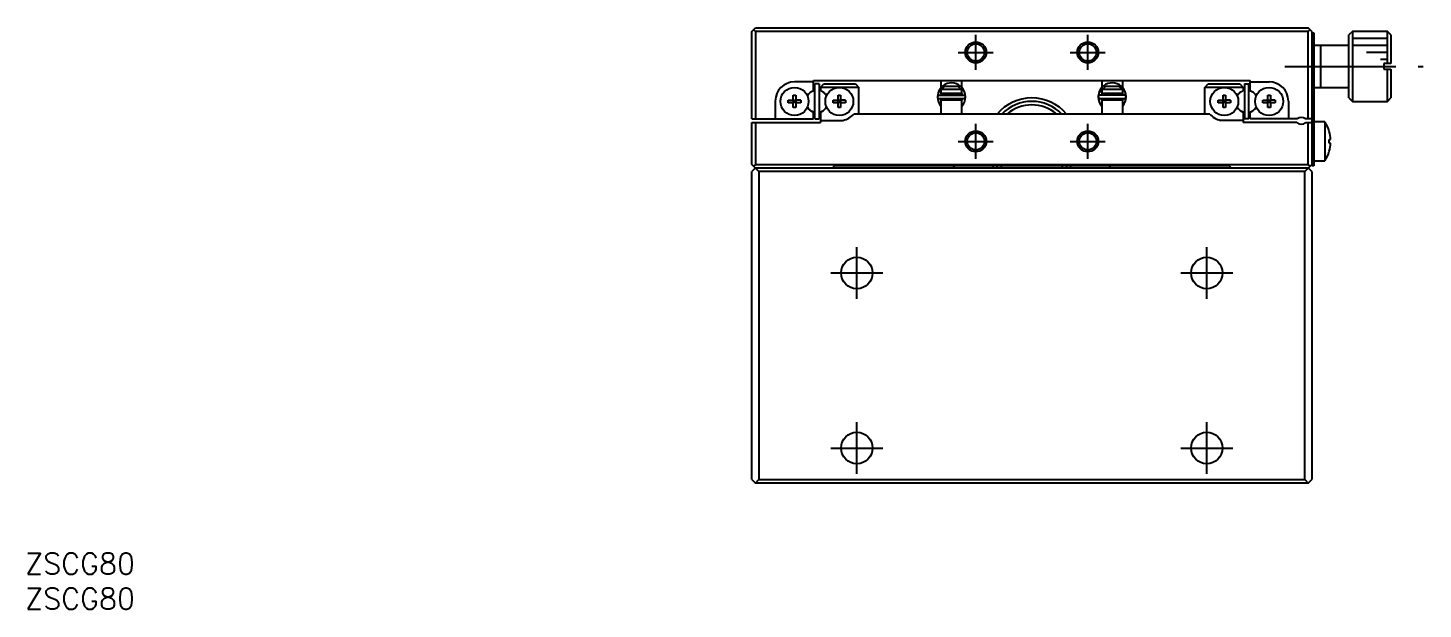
# Model space of a CAD drawing. Extents: x 0 to 426, y -8 to 382.
# Drawn here: x 0.4 to 199.7, y -8 to 75 of the extents above; entities that cross this region are included whole.
import ezdxf

# ---------------------------------------------------------------- set-up
doc = ezdxf.new("R2010")
doc.units = 0
doc.header["$LTSCALE"] = 0.5
doc.linetypes.add('CENTER', pattern=[50.8, 31.75, -6.35, 6.35, -6.35])
for name, color, linetype in [('MSM_CENTER', 1, 'CENTER'), ('MSM_CONTINUOUS', 7, 'CONTINUOUS'), ('MSM_NARROW', 5, 'CONTINUOUS'), ('MSM_PART_NUMBER', 7, 'CONTINUOUS')]:
    doc.layers.add(name, color=color, linetype=linetype)
doc.styles.get("Standard").update_dxf_attribs({"font": 'txt.shx', "height": 1, "bigfont": 'bigfont.shx'})

# ---------------------------------------------------------------- blocks, each defined once
blk = doc.blocks.new('*U3')
at = {"layer": 'MSM_PART_NUMBER'}
blk.add_text('ZSCG80', height=3, dxfattribs=at).set_placement((0, -3))
blk = doc.blocks.new('*U4')
at = {"layer": 'MSM_PART_NUMBER'}
blk.add_text('ZSCG80', height=3, dxfattribs=at).set_placement((0, -8))

msp = doc.modelspace()

# ---------------------------------------------------------------- linework, layer by layer
at = {"layer": 'MSM_CENTER'}
for p, q in [((135.811494, 69), (135.811494, 74)), ((151.811494, 69), (151.811494, 74)), ((133.311494, 71.5), (138.311494, 71.5)), ((149.311494, 71.5), (154.311494, 71.5)), ((179.961494, 69.5), (199.711494, 69.5)), ((135.811494, 56.3), (135.811494, 61.3)), ((151.811494, 56.3), (151.811494, 61.3)), ((133.311494, 58.8), (138.311494, 58.8)), ((149.311494, 58.8), (154.311494, 58.8)), ((118.811494, 36.3), (118.811494, 43.7)), ((168.811494, 36.3), (168.811494, 43.7)), ((115.111494, 40), (122.511494, 40)), ((165.111494, 40), (172.511494, 40)), ((118.811494, 11.3), (118.811494, 18.7)), ((168.811494, 11.3), (168.811494, 18.7)), ((115.111494, 15), (122.511494, 15)), ((165.111494, 15), (172.511494, 15))]:
    msp.add_line(p, q, dxfattribs=at)
at = {"layer": 'MSM_CONTINUOUS'}
for p, q in [((103.811494, 74.5), (104.311494, 75)), ((103.811494, 62), (103.811494, 74.5)), ((104.061494, 74.75), (104.311494, 74.5)), ((104.311494, 75), (183.311494, 75)), ((104.311494, 74.5), (104.311494, 62)), ((183.311494, 74.5), (104.311494, 74.5)), ((183.811494, 74.5), (183.311494, 75)), ((183.311494, 74.5), (183.561494, 74.75)), ((183.311494, 62), (183.311494, 74.5)), ((183.811494, 74.5), (183.811494, 55.3)), ((183.811494, 74.3), (184.111494, 74.3)), ((184.111494, 74.3), (184.111494, 55.3)), ((189.611494, 74.5), (189.111494, 74)), ((189.111494, 65), (189.111494, 74)), ((189.611494, 74.5), (189.611494, 64.5)), ((194.611494, 74.5), (189.611494, 74.5)), ((194.611494, 69.9), (194.611494, 74.5)), ((195.111494, 74), (194.611494, 74.5)), ((195.111494, 74), (195.111494, 69.9)), ((189.111494, 72.5), (184.111494, 72.5)), ((185.111494, 66.5), (185.111494, 72.5)), ((194.111494, 69.9), (194.111494, 69.1)), ((195.111494, 69.9), (194.111494, 69.9)), ((194.111494, 69.1), (195.111494, 69.1)), ((194.611494, 64.5), (194.611494, 69.1)), ((195.111494, 69.1), (195.111494, 65)), ((112.611494, 67.3), (109.911494, 67.3)), ((112.317744, 65.874816), (112.611494, 66.044412)), ((112.611494, 67.5), (175.011494, 67.5)), ((112.611494, 66.044412), (112.611494, 67.5)), ((112.811494, 62), (112.811494, 67)), ((113.411494, 67), (112.811494, 67)), ((113.411496, 67), (113.411496, 62)), ((113.611494, 66.5), (114.111494, 67)), ((113.611494, 66.5), (113.611494, 66.044412)), ((119.111494, 66.5), (113.611494, 66.5)), ((113.611494, 66.044412), (113.905244, 65.874816)), ((114.111494, 67), (118.611494, 67)), ((118.611494, 67), (119.111494, 66.5)), ((119.111494, 62.7), (119.111494, 66.5)), ((130.466081, 65.86541), (130.332332, 65.174163)), ((130.444419, 65.782397), (130.438232, 65.747173)), ((130.45236, 65.817276), (130.444419, 65.782397)), ((130.462034, 65.851725), (130.45236, 65.817276)), ((130.47342, 65.885657), (130.462034, 65.851725)), ((130.482292, 65.906149), (130.466081, 65.86541)), ((130.485757, 65.917244), (130.47342, 65.885657)), ((130.486254, 65.918097), (130.485757, 65.917244)), ((130.488615, 65.919819), (130.486254, 65.918097)), ((130.492524, 65.920866), (130.488615, 65.919819)), ((130.505084, 65.959366), (130.49033, 65.925419)), ((130.490562, 65.926139), (130.747119, 65.84982)), ((130.497952, 65.921228), (130.492524, 65.920866)), ((130.504858, 65.920905), (130.497952, 65.921228)), ((130.513189, 65.919897), (130.504858, 65.920905)), ((130.522882, 65.918213), (130.513189, 65.919897)), ((130.533865, 65.915865), (130.522882, 65.918213)), ((130.546054, 65.912871), (130.533865, 65.915865)), ((130.559357, 65.909254), (130.546054, 65.912871)), ((130.573673, 65.905041), (130.559357, 65.909254)), ((130.588895, 65.900264), (130.573673, 65.905041)), ((130.604906, 65.894959), (130.588895, 65.900264)), ((130.621586, 65.889166), (130.604906, 65.894959)), ((130.638809, 65.882929), (130.621586, 65.889166)), ((130.656444, 65.876295), (130.638809, 65.882929)), ((130.674359, 65.869315), (130.656444, 65.876295)), ((130.692417, 65.86204), (130.674359, 65.869315)), ((130.710482, 65.854527), (130.692417, 65.86204)), ((130.728417, 65.846832), (130.710482, 65.854527)), ((130.746087, 65.839013), (130.728417, 65.846832)), ((130.763358, 65.831129), (130.746087, 65.839013)), ((130.747119, 65.84982), (130.811513, 65.818641)), ((130.7801, 65.82324), (130.763358, 65.831129)), ((130.796186, 65.815405), (130.7801, 65.82324)), ((130.811494, 65.807685), (130.796186, 65.815405)), ((130.811494, 67.5), (130.811494, 66.444331)), ((130.811494, 66.2), (130.811494, 65.7)), ((133.811494, 66.2), (130.811494, 66.2)), ((130.86581, 66.2), (131.394978, 66.7)), ((131.394978, 66.7), (133.228009, 66.7)), ((133.228009, 66.7), (133.757177, 66.2)), ((133.811494, 66.488252), (133.811494, 67.5)), ((133.811494, 65.7), (133.811494, 66.2)), ((134.175045, 65.916772), (134.162092, 65.94703)), ((134.196607, 65.861501), (134.175972, 65.917244)), ((153.428397, 65.874638), (153.294648, 65.183392)), ((153.406735, 65.791626), (153.400548, 65.756401)), ((153.414676, 65.826505), (153.406735, 65.791626)), ((153.424351, 65.860954), (153.414676, 65.826505)), ((153.435737, 65.894885), (153.424351, 65.860954)), ((153.444609, 65.915378), (153.428397, 65.874638)), ((153.448074, 65.926472), (153.435737, 65.894885)), ((153.448571, 65.927325), (153.448074, 65.926472)), ((153.450798, 65.928987), (153.448571, 65.927325)), ((153.467401, 65.968595), (153.450244, 65.928947)), ((153.454443, 65.930031), (153.450798, 65.928987)), ((153.452878, 65.935367), (153.709436, 65.859049)), ((153.459482, 65.930449), (153.454443, 65.930031)), ((153.46588, 65.930238), (153.459482, 65.930449)), ((153.473592, 65.9294), (153.46588, 65.930238)), ((153.482565, 65.927941), (153.473592, 65.9294)), ((153.492737, 65.925871), (153.482565, 65.927941)), ((153.504037, 65.923204), (153.492737, 65.925871)), ((153.516387, 65.919958), (153.504037, 65.923204)), ((153.529702, 65.916157), (153.516387, 65.919958)), ((153.543889, 65.911826), (153.529702, 65.916157)), ((153.55885, 65.906995), (153.543889, 65.911826)), ((153.574482, 65.901698), (153.55885, 65.906995)), ((153.590675, 65.895972), (153.574482, 65.901698)), ((153.607319, 65.889855), (153.590675, 65.895972)), ((153.624298, 65.883392), (153.607319, 65.889855)), ((153.641493, 65.876625), (153.624298, 65.883392)), ((153.658787, 65.869603), (153.641493, 65.876625)), ((153.676059, 65.862374), (153.658787, 65.869603)), ((153.69319, 65.854987), (153.676059, 65.862374)), ((153.710062, 65.847495), (153.69319, 65.854987)), ((153.709436, 65.859049), (153.811513, 65.806911)), ((153.726556, 65.839948), (153.710062, 65.847495)), ((153.742559, 65.8324), (153.726556, 65.839948)), ((153.757961, 65.824902), (153.742559, 65.8324)), ((153.772654, 65.817506), (153.757961, 65.824902)), ((153.786537, 65.810264), (153.772654, 65.817506)), ((153.799513, 65.803226), (153.786537, 65.810264)), ((153.811494, 65.79644), (153.799513, 65.803226)), ((153.811494, 67.5), (153.811494, 66.496318)), ((153.811494, 66.2), (153.811494, 65.7)), ((156.811494, 66.2), (153.811494, 66.2)), ((153.86581, 66.2), (154.394978, 66.7)), ((154.394978, 66.7), (156.228009, 66.7)), ((156.228009, 66.7), (156.757177, 66.2)), ((156.811494, 66.454798), (156.811494, 67.5)), ((156.811494, 65.7), (156.811494, 66.2)), ((157.137361, 65.926), (157.124408, 65.956258)), ((157.158923, 65.870729), (157.138288, 65.926472)), ((168.511494, 66.5), (169.011494, 67)), ((168.511494, 62.7), (168.511494, 66.5)), ((174.011494, 66.5), (168.511494, 66.5)), ((169.011494, 67), (173.511494, 67)), ((173.511494, 67), (174.011494, 66.5)), ((174.011494, 66.044412), (173.717744, 65.874816)), ((174.011494, 66.5), (174.011494, 66.044412)), ((174.211492, 67), (174.211492, 62)), ((174.211494, 67), (174.811494, 67)), ((174.811494, 62), (174.811494, 67)), ((175.011494, 66.044412), (175.011494, 67.5)), ((175.011494, 67.3), (177.711494, 67.3)), ((175.305244, 65.874816), (175.011494, 66.044412)), ((184.111494, 66.5), (189.111494, 66.5)), ((107.161494, 64.55), (107.161494, 62)), ((109.025132, 64.32), (109.025132, 64.68)), ((109.025132, 64.68), (109.731494, 64.68)), ((109.731494, 64.32), (109.025132, 64.32)), ((109.731494, 65.386362), (110.091494, 65.386362)), ((109.731494, 64.68), (109.731494, 65.386362)), ((109.741866, 64.669628), (109.731494, 64.68)), ((109.741866, 64.330373), (109.731494, 64.32)), ((109.731494, 63.613639), (109.731494, 64.32)), ((109.741866, 64.330373), (109.741866, 64.669628)), ((109.741866, 64.669628), (110.081121, 64.669628)), ((110.081121, 64.330373), (109.741866, 64.330373)), ((110.081121, 64.669628), (110.091494, 64.68)), ((110.081121, 64.669628), (110.081121, 64.330373)), ((110.081121, 64.330373), (110.091494, 64.32)), ((110.091494, 65.386362), (110.091494, 64.68)), ((110.797855, 64.68), (110.091494, 64.68)), ((110.091494, 64.32), (110.091494, 63.613639)), ((110.797855, 64.32), (110.091494, 64.32)), ((110.797855, 64.68), (110.797855, 64.32)), ((115.425132, 64.32), (115.425132, 64.68)), ((115.425132, 64.68), (116.131494, 64.68)), ((116.131494, 64.32), (115.425132, 64.32)), ((116.131494, 65.386362), (116.491494, 65.386362)), ((116.131494, 64.68), (116.131494, 65.386362)), ((116.141866, 64.669628), (116.131494, 64.68)), ((116.141866, 64.330373), (116.131494, 64.32)), ((116.131494, 63.613639), (116.131494, 64.32)), ((116.141866, 64.330373), (116.141866, 64.669628)), ((116.141866, 64.669628), (116.481121, 64.669628)), ((116.481121, 64.330373), (116.141866, 64.330373)), ((116.481121, 64.669628), (116.491494, 64.68)), ((116.481121, 64.669628), (116.481121, 64.330373)), ((116.481121, 64.330373), (116.491494, 64.32)), ((116.491494, 65.386362), (116.491494, 64.68)), ((117.197855, 64.68), (116.491494, 64.68)), ((116.491494, 64.32), (116.491494, 63.613639)), ((117.197855, 64.32), (116.491494, 64.32)), ((117.197855, 64.68), (117.197855, 64.32)), ((130.431171, 65.676035), (130.430313, 65.640295)), ((130.430313, 65.640295), (130.431242, 65.604558)), ((130.433812, 65.71169), (130.431171, 65.676035)), ((130.431242, 65.604558), (130.433954, 65.568911)), ((130.438232, 65.747173), (130.433812, 65.71169)), ((130.433954, 65.568911), (130.438443, 65.533441)), ((130.438443, 65.533441), (130.444698, 65.498234)), ((130.444698, 65.498234), (130.452704, 65.463377)), ((130.452704, 65.463377), (130.462442, 65.428955)), ((130.462442, 65.428955), (130.473888, 65.395051)), ((130.473888, 65.395051), (130.487014, 65.36175)), ((130.487014, 65.36175), (130.487792, 65.359919)), ((134.105865, 65.370506), (130.555865, 65.370506)), ((130.555865, 64.920506), (134.105865, 64.920506)), ((130.845478, 64.699949), (130.796259, 64.920454)), ((130.811494, 65.7), (133.811494, 65.7)), ((133.811494, 64.7), (130.811494, 64.7)), ((130.811494, 64.7), (130.811494, 62.7)), ((130.880345, 65.645133), (130.880906, 65.658755)), ((130.880483, 65.631503), (130.880345, 65.645133)), ((130.88132, 65.617904), (130.880483, 65.631503)), ((130.880906, 65.658755), (130.882166, 65.672332)), ((130.882852, 65.60437), (130.88132, 65.617904)), ((130.882166, 65.672332), (130.884122, 65.685829)), ((130.885073, 65.590938), (130.882852, 65.60437)), ((130.884122, 65.685829), (130.886767, 65.699208)), ((130.887977, 65.577645), (130.885073, 65.590938)), ((130.886767, 65.699208), (130.886947, 65.700005)), ((130.891553, 65.564523), (130.887977, 65.577645)), ((130.895791, 65.551608), (130.891553, 65.564523)), ((130.900676, 65.538932), (130.895791, 65.551608)), ((130.906194, 65.526528), (130.900676, 65.538932)), ((130.912329, 65.514426), (130.906194, 65.526528)), ((130.919062, 65.502655), (130.912329, 65.514426)), ((130.926373, 65.491244), (130.919062, 65.502655)), ((130.920348, 65.5), (131.311494, 65.5)), ((130.934243, 65.480221), (130.926373, 65.491244)), ((130.942649, 65.469609), (130.934243, 65.480221)), ((130.951568, 65.459435), (130.942649, 65.469609)), ((130.960978, 65.44972), (130.951568, 65.459435)), ((130.970852, 65.440488), (130.960978, 65.44972)), ((130.981166, 65.431757), (130.970852, 65.440488)), ((130.991894, 65.423547), (130.981166, 65.431757)), ((131.003008, 65.415876), (130.991894, 65.423547)), ((131.014482, 65.408759), (131.003008, 65.415876)), ((131.026287, 65.402213), (131.014482, 65.408759)), ((131.038395, 65.396251), (131.026287, 65.402213)), ((131.050777, 65.390885), (131.038395, 65.396251)), ((131.063404, 65.386127), (131.050777, 65.390885)), ((131.076247, 65.381986), (131.063404, 65.386127)), ((131.089274, 65.378472), (131.076247, 65.381986)), ((131.102457, 65.375591), (131.089274, 65.378472)), ((131.115764, 65.373349), (131.102457, 65.375591)), ((131.129166, 65.371753), (131.115764, 65.373349)), ((131.14263, 65.370804), (131.129166, 65.371753)), ((131.155416, 65.370506), (131.14263, 65.370804)), ((131.311494, 65.7), (131.311494, 65.370506)), ((131.311494, 64.920506), (131.311494, 64.7)), ((133.311494, 65.370506), (133.311494, 65.7)), ((133.311494, 65.5), (133.741162, 65.5)), ((133.311494, 64.7), (133.311494, 64.920506)), ((133.509868, 65.37053), (133.506313, 65.370506)), ((133.52336, 65.371034), (133.509868, 65.37053)), ((133.536814, 65.372188), (133.52336, 65.371034)), ((133.5502, 65.373991), (133.536814, 65.372188)), ((133.563487, 65.376439), (133.5502, 65.373991)), ((133.576643, 65.379528), (133.563487, 65.376439)), ((133.589639, 65.383251), (133.576643, 65.379528)), ((133.602443, 65.387602), (133.589639, 65.383251)), ((133.615025, 65.392572), (133.602443, 65.387602)), ((133.627355, 65.39815), (133.615025, 65.392572)), ((133.639403, 65.404326), (133.627355, 65.39815)), ((133.65114, 65.411087), (133.639403, 65.404326)), ((133.662536, 65.418419), (133.65114, 65.411087)), ((133.673563, 65.426306), (133.662536, 65.418419)), ((133.684193, 65.434731), (133.673563, 65.426306)), ((133.694399, 65.443676), (133.684193, 65.434731)), ((133.704153, 65.453122), (133.694399, 65.443676)), ((133.713429, 65.463045), (133.704153, 65.453122)), ((133.722203, 65.473425), (133.713429, 65.463045)), ((133.73045, 65.484237), (133.722203, 65.473425)), ((133.738148, 65.495454), (133.73045, 65.484237)), ((133.745274, 65.507051), (133.738148, 65.495454)), ((133.751808, 65.518997), (133.745274, 65.507051)), ((133.757731, 65.531265), (133.751808, 65.518997)), ((133.763025, 65.543821), (133.757731, 65.531265)), ((133.767674, 65.556634), (133.763025, 65.543821)), ((133.771665, 65.569671), (133.767674, 65.556634)), ((133.774984, 65.582897), (133.771665, 65.569671)), ((133.77478, 65.700016), (133.776633, 65.691191)), ((133.777623, 65.596277), (133.774984, 65.582897)), ((133.776633, 65.691191), (133.778862, 65.677754)), ((133.779574, 65.609775), (133.777623, 65.596277)), ((133.778862, 65.677754), (133.7804, 65.664216)), ((133.779039, 65.700031), (133.865483, 65.370524)), ((133.780829, 65.623355), (133.779574, 65.609775)), ((133.7804, 65.664216), (133.781243, 65.650612)), ((133.781386, 65.63698), (133.780829, 65.623355)), ((133.781243, 65.650612), (133.781386, 65.63698)), ((133.811494, 62.7), (133.811494, 64.7)), ((133.816338, 64.699832), (133.811727, 64.684678)), ((133.865157, 64.920452), (133.816338, 64.699832)), ((153.393487, 65.685263), (153.39263, 65.649524)), ((153.39263, 65.649524), (153.393558, 65.613787)), ((153.396129, 65.720918), (153.393487, 65.685263)), ((153.393558, 65.613787), (153.39627, 65.578139)), ((153.400548, 65.756401), (153.396129, 65.720918)), ((153.39627, 65.578139), (153.40076, 65.542669)), ((153.40076, 65.542669), (153.407015, 65.507462)), ((153.407015, 65.507462), (153.415021, 65.472605)), ((153.415021, 65.472605), (153.424758, 65.438183)), ((153.424758, 65.438183), (153.436204, 65.40428)), ((153.436204, 65.40428), (153.449331, 65.370979)), ((153.449331, 65.370979), (153.450109, 65.369148)), ((157.068181, 65.379735), (153.518181, 65.379735)), ((153.518181, 64.929735), (157.068181, 64.929735)), ((153.810663, 64.699754), (153.758576, 64.929683)), ((153.811494, 65.7), (156.811494, 65.7)), ((156.811494, 64.7), (153.811494, 64.7)), ((153.811494, 64.7), (153.811494, 62.7)), ((153.842661, 65.654361), (153.843223, 65.667983)), ((153.842799, 65.640732), (153.842661, 65.654361)), ((153.843636, 65.627132), (153.842799, 65.640732)), ((153.843223, 65.667983), (153.844483, 65.681561)), ((153.845168, 65.613599), (153.843636, 65.627132)), ((153.844483, 65.681561), (153.846438, 65.695058)), ((153.84739, 65.600167), (153.845168, 65.613599)), ((153.846438, 65.695058), (153.847335, 65.700015)), ((153.850293, 65.586873), (153.84739, 65.600167)), ((153.85387, 65.573752), (153.850293, 65.586873)), ((153.858107, 65.560837), (153.85387, 65.573752)), ((153.862993, 65.548161), (153.858107, 65.560837)), ((153.868511, 65.535757), (153.862993, 65.548161)), ((153.874645, 65.523654), (153.868511, 65.535757)), ((153.881378, 65.511884), (153.874645, 65.523654)), ((153.888689, 65.500473), (153.881378, 65.511884)), ((153.896559, 65.489449), (153.888689, 65.500473)), ((153.88877, 65.5), (154.311494, 65.5)), ((153.904965, 65.478838), (153.896559, 65.489449)), ((153.913885, 65.468663), (153.904965, 65.478838)), ((153.923294, 65.458949), (153.913885, 65.468663)), ((153.933169, 65.449716), (153.923294, 65.458949)), ((153.943483, 65.440985), (153.933169, 65.449716)), ((153.95421, 65.432775), (153.943483, 65.440985)), ((153.965325, 65.425104), (153.95421, 65.432775)), ((153.976799, 65.417988), (153.965325, 65.425104)), ((153.988604, 65.411442), (153.976799, 65.417988)), ((154.000712, 65.40548), (153.988604, 65.411442)), ((154.013094, 65.400114), (154.000712, 65.40548)), ((154.025721, 65.395355), (154.013094, 65.400114)), ((154.038563, 65.391215), (154.025721, 65.395355)), ((154.051591, 65.3877), (154.038563, 65.391215)), ((154.064773, 65.384819), (154.051591, 65.3877)), ((154.078081, 65.382578), (154.064773, 65.384819)), ((154.091482, 65.380981), (154.078081, 65.382578)), ((154.104947, 65.380033), (154.091482, 65.380981)), ((154.117733, 65.379735), (154.104947, 65.380033)), ((154.311494, 65.7), (154.311494, 65.379735)), ((154.311494, 64.929735), (154.311494, 64.7)), ((156.311494, 65.379735), (156.311494, 65.7)), ((156.311494, 65.5), (156.697726, 65.5)), ((156.311494, 64.7), (156.311494, 64.929735)), ((156.472184, 65.379759), (156.468629, 65.379735)), ((156.485676, 65.380263), (156.472184, 65.379759)), ((156.49913, 65.381417), (156.485676, 65.380263)), ((156.512516, 65.38322), (156.49913, 65.381417)), ((156.525803, 65.385668), (156.512516, 65.38322)), ((156.53896, 65.388756), (156.525803, 65.385668)), ((156.551955, 65.39248), (156.53896, 65.388756)), ((156.564759, 65.396831), (156.551955, 65.39248)), ((156.577342, 65.4018), (156.564759, 65.396831)), ((156.589672, 65.407379), (156.577342, 65.4018)), ((156.60172, 65.413555), (156.589672, 65.407379)), ((156.613456, 65.420316), (156.60172, 65.413555)), ((156.624853, 65.427648), (156.613456, 65.420316)), ((156.63588, 65.435534), (156.624853, 65.427648)), ((156.64651, 65.44396), (156.63588, 65.435534)), ((156.656715, 65.452905), (156.64651, 65.44396)), ((156.666469, 65.46235), (156.656715, 65.452905)), ((156.675746, 65.472274), (156.666469, 65.46235)), ((156.68452, 65.482654), (156.675746, 65.472274)), ((156.692767, 65.493465), (156.68452, 65.482654)), ((156.700464, 65.504683), (156.692767, 65.493465)), ((156.70759, 65.516279), (156.700464, 65.504683)), ((156.714124, 65.528226), (156.70759, 65.516279)), ((156.720047, 65.540493), (156.714124, 65.528226)), ((156.725341, 65.553049), (156.720047, 65.540493)), ((156.72999, 65.565863), (156.725341, 65.553049)), ((156.733981, 65.5789), (156.72999, 65.565863)), ((156.737301, 65.592126), (156.733981, 65.5789)), ((156.73994, 65.605506), (156.737301, 65.592126)), ((156.739029, 65.700002), (156.741179, 65.686983)), ((156.74189, 65.619004), (156.73994, 65.605506)), ((156.741179, 65.686983), (156.742717, 65.673445)), ((156.743145, 65.632584), (156.74189, 65.619004)), ((156.742717, 65.673445), (156.743559, 65.659841)), ((156.743702, 65.646208), (156.743145, 65.632584)), ((156.743559, 65.659841), (156.743702, 65.646208)), ((156.744838, 65.700086), (156.827799, 65.379752)), ((156.827473, 64.929681), (156.77589, 64.699908)), ((156.811494, 62.7), (156.811494, 64.7)), ((170.425132, 64.32), (170.425132, 64.68)), ((170.425132, 64.68), (171.131494, 64.68)), ((171.131494, 64.32), (170.425132, 64.32)), ((171.131494, 65.386362), (171.491494, 65.386362)), ((171.131494, 64.68), (171.131494, 65.386362)), ((171.141866, 64.669628), (171.131494, 64.68)), ((171.141866, 64.330373), (171.131494, 64.32)), ((171.131494, 63.613639), (171.131494, 64.32)), ((171.141866, 64.330373), (171.141866, 64.669628)), ((171.141866, 64.669628), (171.481121, 64.669628)), ((171.481121, 64.330373), (171.141866, 64.330373)), ((171.481121, 64.669628), (171.491494, 64.68)), ((171.481121, 64.669628), (171.481121, 64.330373)), ((171.481121, 64.330373), (171.491494, 64.32)), ((171.491494, 65.386362), (171.491494, 64.68)), ((172.197855, 64.68), (171.491494, 64.68)), ((171.491494, 64.32), (171.491494, 63.613639)), ((172.197855, 64.32), (171.491494, 64.32)), ((172.197855, 64.68), (172.197855, 64.32)), ((176.825132, 64.32), (176.825132, 64.68)), ((176.825132, 64.68), (177.531494, 64.68)), ((177.531494, 64.32), (176.825132, 64.32)), ((177.531494, 65.386362), (177.891494, 65.386362)), ((177.531494, 64.68), (177.531494, 65.386362)), ((177.541866, 64.669628), (177.531494, 64.68)), ((177.541866, 64.330373), (177.531494, 64.32)), ((177.531494, 63.613639), (177.531494, 64.32)), ((177.541866, 64.330373), (177.541866, 64.669628)), ((177.541866, 64.669628), (177.881121, 64.669628)), ((177.881121, 64.330373), (177.541866, 64.330373)), ((177.881121, 64.669628), (177.891494, 64.68)), ((177.881121, 64.669628), (177.881121, 64.330373)), ((177.881121, 64.330373), (177.891494, 64.32)), ((177.891494, 65.386362), (177.891494, 64.68)), ((178.597855, 64.68), (177.891494, 64.68)), ((177.891494, 64.32), (177.891494, 63.613639)), ((178.597855, 64.32), (177.891494, 64.32)), ((178.597855, 64.68), (178.597855, 64.32)), ((180.461494, 64.55), (180.461494, 62)), ((189.111494, 65), (189.611494, 64.5)), ((189.611494, 64.5), (194.611494, 64.5)), ((194.611494, 64.5), (195.111494, 65)), ((103.811494, 62), (112.611494, 62)), ((110.091494, 63.613639), (109.731494, 63.613639)), ((112.611494, 62.955589), (112.317744, 63.125185)), ((112.611494, 62), (112.611494, 62.955589)), ((112.811494, 62), (113.411494, 62)), ((113.905244, 63.125185), (113.611494, 62.955589)), ((113.611494, 62.955589), (113.611494, 61.5)), ((113.611494, 61.8), (116.833509, 61.8)), ((116.491494, 63.613639), (116.131494, 63.613639)), ((169.232431, 62.7), (118.390556, 62.7)), ((174.011494, 61.8), (170.789478, 61.8)), ((171.491494, 63.613639), (171.131494, 63.613639)), ((173.717744, 63.125185), (174.011494, 62.955589)), ((174.011494, 62.955589), (174.011494, 61.5)), ((174.811494, 62), (174.211494, 62)), ((175.011494, 62.955589), (175.305244, 63.125185)), ((175.011494, 62), (175.011494, 62.955589)), ((181.711494, 62), (175.011494, 62)), ((177.891494, 63.613639), (177.531494, 63.613639)), ((183.811494, 62), (182.911494, 62)), ((103.811494, 55.5), (103.811494, 61.5)), ((103.811494, 61.5), (113.611494, 61.5)), ((104.311494, 61.5), (104.311494, 55.5)), ((181.650056, 61.5), (174.011494, 61.5)), ((182.972931, 61.5), (183.811494, 61.5)), ((183.311494, 55.5), (183.311494, 61.5)), ((185.653957, 61.6), (184.111494, 61.6)), ((185.653957, 61.6), (185.653957, 56)), ((186.304698, 60.19914), (186.310867, 60.202148)), ((186.304698, 59.06), (186.497955, 59.06)), ((186.304698, 58.54), (186.304698, 59.06)), ((186.497955, 58.54), (186.304698, 58.54)), ((184.111494, 56), (185.653957, 56)), ((186.310867, 57.397853), (186.304698, 57.400861)), ((104.811494, 54.5), (103.811494, 55.5)), ((104.311494, 55), (103.811494, 54.5)), ((103.811494, 10.5), (103.811494, 54.5)), ((104.311494, 55.5), (104.061494, 55.25)), ((104.311494, 55.5), (183.311494, 55.5)), ((104.311494, 55), (183.311494, 55)), ((182.811494, 54.5), (104.811494, 54.5)), ((104.811494, 54.5), (104.811494, 10.5)), ((115.311494, 55), (115.661494, 55.35)), ((115.661494, 55.35), (171.961494, 55.35)), ((132.461494, 55.35), (132.811494, 55)), ((154.811494, 55), (155.161494, 55.35)), ((171.961494, 55.35), (172.311494, 55)), ((183.811494, 55.5), (182.811494, 54.5)), ((182.811494, 10.5), (182.811494, 54.5)), ((183.561494, 55.25), (183.311494, 55.5)), ((183.811494, 54.5), (183.311494, 55)), ((184.111494, 55.3), (183.811494, 55.3)), ((183.811494, 54.5), (183.811494, 10.5)), ((103.811494, 10.5), (104.311494, 10)), ((104.311494, 10), (104.811494, 10.5)), ((183.311494, 10), (104.311494, 10)), ((104.811494, 10.5), (182.811494, 10.5)), ((182.811494, 10.5), (183.311494, 10)), ((183.311494, 10), (183.811494, 10.5))]:
    msp.add_line(p, q, dxfattribs=at)
for centre, radius in [((135.811494, 71.5), 1.2295), ((151.811494, 71.5), 1.2295), ((109.911494, 64.5), 2), ((116.311494, 64.5), 2), ((171.311494, 64.5), 2), ((177.711494, 64.5), 2), ((135.811494, 58.8), 1.2295), ((151.811494, 58.8), 1.2295), ((118.811494, 40), 2.25), ((168.811494, 40), 2.25), ((118.811494, 15), 2.25), ((168.811494, 15), 2.25)]:
    msp.add_circle(centre, radius, dxfattribs=at)
for centre, radius, start, end in [((109.911494, 64.55), 2.75, 90, 180), ((113.111495, 64.5), 1.5875, 120.000031, 149.566818), ((113.111495, 64.5), 1.5875, 100.893089, 120), ((113.111494, 64.5), 1.5875, 45, 60), ((132.330704, 65.145147), 1.998953, 0.830461, 157.286566), ((155.29302, 65.154376), 1.998953, 0.830461, 157.286566), ((174.511494, 64.5), 1.5875, 120, 135), ((174.511493, 64.5), 1.5875, 60, 79.106911), ((174.511494, 64.5), 1.5875, 45, 60), ((177.711494, 64.55), 2.75, 0, 90), ((113.226303, 64.385), 1.75, 134.995594, 148.113496), ((112.996684, 64.385), 1.75, 31.886504, 45.004406), ((113.111495, 64.5), 1.5875, 30.433263, 45.000025), ((130.555865, 65.145506), 0.225, 90, 270), ((132.335656, 65.147207), 2.003618, 180.78297, 220.460387), ((132.335449, 65.143887), 1.994111, 317.758977, 359.233591), ((134.105865, 65.145506), 0.225, 270, 90), ((143.811494, 58.5), 6.5, 40.252242, 139.747758), ((143.811494, 58.5), 6, 44.427004, 135.572996), ((143.811494, 58.5), 5.5, 49.785829, 130.214171), ((153.518181, 65.154735), 0.225, 90, 270), ((155.297023, 65.156247), 2.002667, 180.777946, 222.110892), ((155.297845, 65.153225), 1.994033, 319.400601, 359.230412), ((157.068181, 65.154735), 0.225, 270, 90), ((174.626303, 64.385), 1.75, 134.995594, 148.113496), ((174.511493, 64.5), 1.5875, 134.999975, 149.566737), ((174.396684, 64.385), 1.75, 31.886504, 45.004406), ((174.511493, 64.5), 1.5875, 30.433182, 44.999975), ((113.226303, 64.615), 1.75, 211.886504, 225.004406), ((113.111495, 64.5), 1.5875, 210.433182, 224.999975), ((113.111494, 64.5), 1.5875, 225, 240), ((113.111495, 64.5), 1.5875, 239.999969, 259.10691), ((113.111495, 64.5), 1.5875, 280.89309, 299.999969), ((113.111494, 64.5), 1.5875, 300, 315), ((112.996684, 64.615), 1.75, 314.995594, 328.113496), ((113.111495, 64.5), 1.5875, 314.999975, 329.566737), ((116.311494, 64.5), 2.75, 280.942499, 319.114807), ((171.311494, 64.5), 2.75, 220.885193, 259.057501), ((174.626303, 64.615), 1.75, 211.886504, 225.004406), ((174.511493, 64.5), 1.5875, 210.433263, 259.10692752), ((174.511493, 64.5), 1.5875, 280.892916, 329.56681345), ((174.396684, 64.615), 1.75, 314.995594, 328.113496), ((182.311494, 61.2), 1, 53.130102, 126.869898), ((182.311494, 62.25), 1, 228.590378, 311.409622), ((181.511494, 58.8), 5, 16.285843, 34.055798), ((181.511494, 58.8), 4.993235, 2.984767, 16.272555), ((181.511494, 58.8), 4.993235, 343.727445, 357.015233), ((181.511494, 58.8), 5, 325.944202, 343.714157), ((143.811494, 58.5), 6.5, 208.987277, 212.57897), ((143.811494, 58.5), 6, 211.668243, 215.685335), ((143.811494, 58.5), 5.5, 214.940627, 219.521196), ((143.811494, 58.5), 5.5, 320.478804, 325.059373), ((143.811494, 58.5), 6, 324.314665, 328.331757), ((143.811494, 58.5), 6.5, 327.42103, 331.012723)]:
    msp.add_arc(centre, radius, start, end, dxfattribs=at)
at = {"layer": 'MSM_NARROW'}
for p, q in [((194.611494, 73.5), (189.611494, 73.5)), ((194.611494, 72.5), (189.611494, 72.5)), ((194.611494, 71.5), (191.611494, 71.5)), ((194.611494, 70.5), (193.611494, 70.5))]:
    msp.add_line(p, q, dxfattribs=at)
for centre in [(135.811494, 71.5), (151.811494, 71.5), (135.811494, 58.8), (151.811494, 58.8)]:
    msp.add_circle(centre, 1.5, dxfattribs=at)

# ---------------------------------------------------------------- block references
at = {"layer": 'MSM_CONTINUOUS'}
for name in ['*U3', '*U4']:
    msp.add_blockref(name, (0, 0), dxfattribs=at)

doc.saveas('drawing.dxf')
